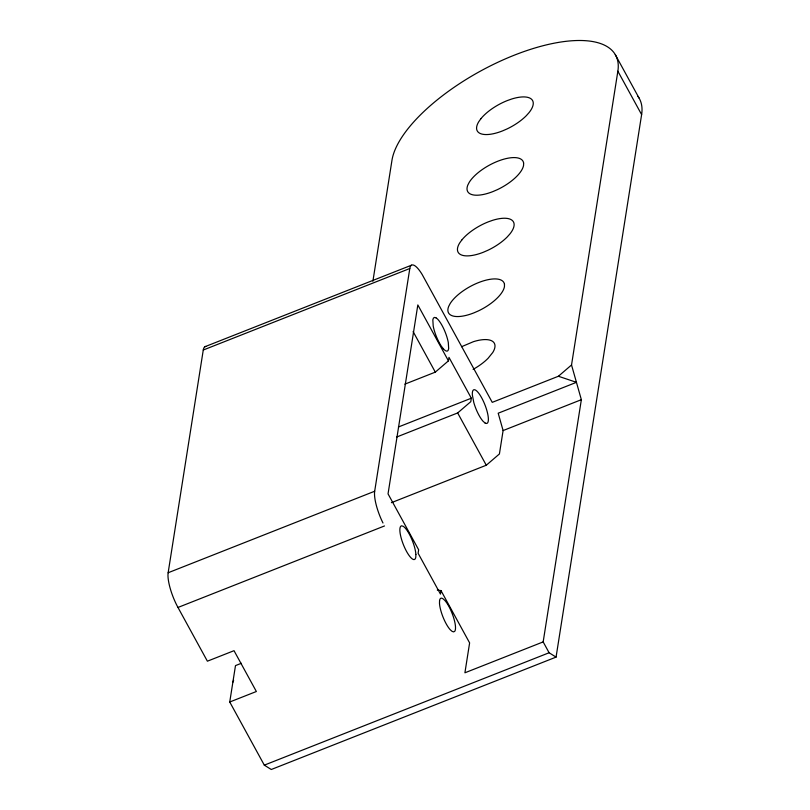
<?xml version="1.0" encoding="UTF-8"?>
<svg xmlns="http://www.w3.org/2000/svg" width="810" height="810" viewBox="0 0 810 810"><rect width="100%" height="100%" fill="white"/><g stroke="black" fill="none" stroke-linecap="round" stroke-linejoin="round"><path stroke-width="1.21" d="M637.946 96.37A126.188 50.919 -28.7 0 1 641.621 114.605L556.065 657.112L271.279 769.5L264.313 765.146L229.746 702.007L256.365 691.507L234.019 650.683L207.39 661.193L177.977 607.46A27.044 7.361 68.5 0 1 168.146 572.751L203.269 350.021A27.044 7.361 68.5 0 1 205.882 346.437M229.746 702.007L235.487 665.607L241.34 663.299M372.904 281.212L391.959 160.35A126.188 50.919 -28.7 0 1 514.471 55.11A126.188 50.919 -28.7 0 1 617.858 71.209L641.621 114.605M382.978 523.007A27.044 7.361 68.5 0 1 374.676 491.245L409.799 268.515A27.044 7.361 68.5 0 1 422.162 274.499L492.247 402.357L558.404 376.255L571.526 364.976L617.858 71.209M404.858 384.153L435.314 372.134L448.436 360.855L448.983 357.392L471.329 398.206L470.782 401.679L457.66 412.948L396.758 436.985M437.299 590.034L440.994 590.601L440.448 594.074L418.102 553.25L418.649 549.788L388.041 493.877L417.828 304.945L448.436 360.855M558.404 376.255L576.447 382.33L498.19 413.211L503.101 430.566L499.416 453.964L486.283 465.234L391.412 502.676M556.065 657.112L549.099 652.759L543.166 641.905L581.357 399.684L571.526 364.976M461.619 346.69L473.425 341.678A31.549 12.727 -28.7 0 1 492.763 352.492L488.086 358.293A31.549 12.727 -28.7 0 1 473.101 369.38M204.96 346.7L411.49 265.194M203.269 350.021L409.799 268.515M398.429 426.981L471.329 398.206M503.101 430.566L581.357 399.684M168.146 572.751L374.676 491.245M177.977 607.46L384.507 525.953M543.166 641.905L464.91 672.796L469.618 642.897L440.994 590.601M264.313 765.146L549.099 652.759M436.023 317.874L434.575 317.399L433.461 318.046L432.834 319.798L433.208 326.065A18.023 4.901 68.5 0 0 441.48 346.376L443.414 348.857M615.286 54.645L639.049 98.04M413.11 331.574L435.314 372.134M457.66 412.948L486.283 465.234M443.536 348.999A18.023 4.901 68.5 0 0 448.051 350.477L448.679 348.725L448.294 342.458A18.023 4.901 68.5 0 0 436.124 317.905M233.037 682.06A18.023 4.901 68.5 0 1 233.655 680.319M504.478 284.35L504.448 286.588A31.549 12.727 -28.7 0 1 478.275 310.969L473.82 312.903A31.549 12.727 -28.7 0 1 448.7 306.362L450.097 303.649A31.549 12.727 -28.7 0 1 480.816 281.738A31.549 12.727 -28.7 0 1 504.478 284.35M523.614 163.023L523.584 165.26A31.549 12.727 -28.7 0 1 497.401 189.641L492.956 191.565A31.549 12.727 -28.7 0 1 467.836 185.034L469.233 182.311A31.549 12.727 -28.7 0 1 499.952 160.41A31.549 12.727 -28.7 0 1 523.614 163.023M415.884 554.425L415.803 557.159A18.023 4.901 68.5 0 1 404.514 547.317A18.023 4.901 68.5 0 1 401.709 525.832L403.248 526.328A18.023 4.901 68.5 0 1 415.884 554.425M439.567 600.554L439.486 603.288A18.023 4.901 68.5 0 0 450.259 629.765L452.122 631.385L453.661 631.891L454.785 631.243A18.023 4.901 68.5 0 0 453.397 616.967A18.023 4.901 68.5 0 0 444.71 600.291L442.857 598.671A18.023 4.901 68.5 0 0 439.567 600.554M480.846 118.776L478.801 121.652A31.549 12.727 -28.7 0 0 502.524 130.906L506.969 128.972A31.549 12.727 -28.7 0 0 526.358 115.638L528.991 112.691A31.549 12.727 -28.7 0 0 511.697 99.012L507.303 100.572A31.549 12.727 -28.7 0 0 480.846 118.776M461.71 240.114L459.665 242.98A31.549 12.727 -28.7 0 0 483.388 252.234L487.833 250.3A31.549 12.727 -28.7 0 0 507.222 236.965L509.854 234.019A31.549 12.727 -28.7 0 0 492.561 220.34L488.177 221.899A31.549 12.727 -28.7 0 0 461.71 240.114M484.998 422.962L483.135 421.342A18.023 4.901 68.5 0 1 473.789 402.499L472.351 394.875A18.023 4.901 68.5 0 1 483.722 401.962A18.023 4.901 68.5 0 1 484.998 422.962"/></g></svg>
